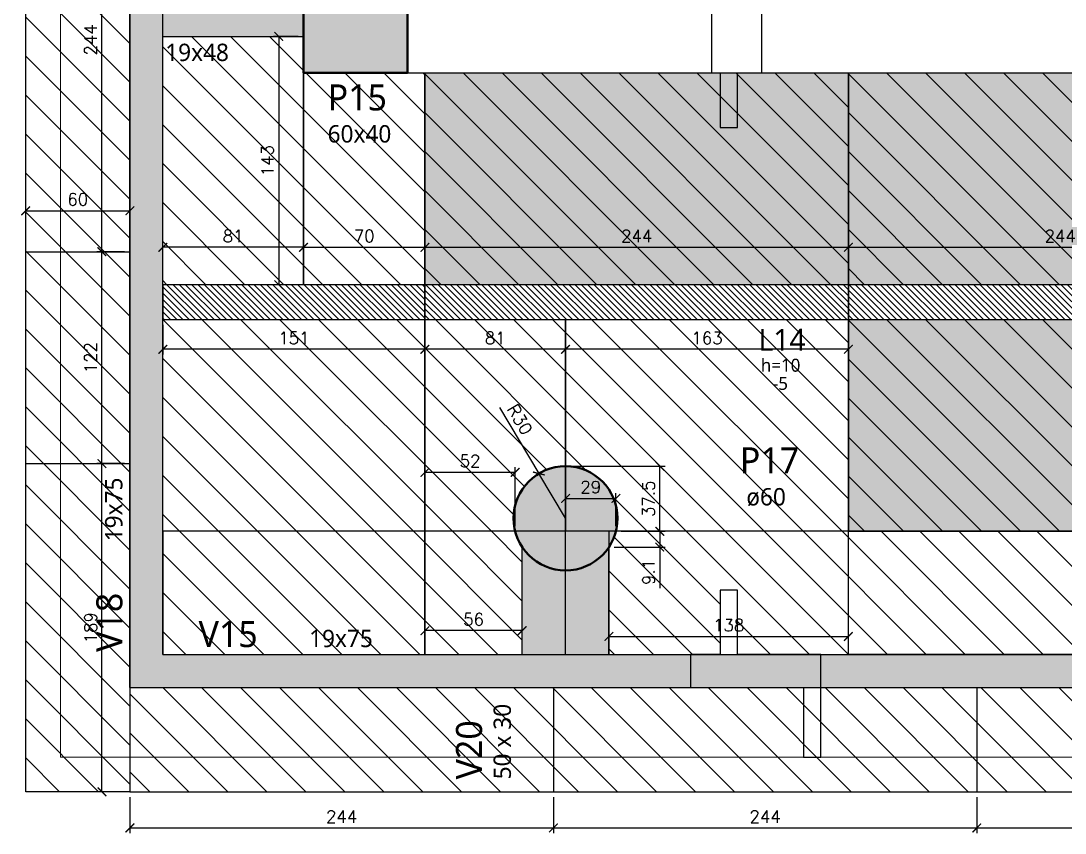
# Model space of a CAD drawing. Extents: x -32107 to -10774, y -8834 to 6017.
# Drawn here: x -30750 to -30148, y -7551 to -7083 of the extents above; entities that cross this region are included whole.
import ezdxf

# ---------------------------------------------------------------- set-up
doc = ezdxf.new("R2010")
doc.units = 0
doc.header["$PDMODE"] = 2
doc.header["$PDSIZE"] = 10
doc.layers.get('0').update_dxf_attribs({"lineweight": 13})
doc.layers.get('Defpoints').update_dxf_attribs({"lineweight": 13})
doc.layers.add('A-DETL', color=7, linetype='Continuous', lineweight=18, true_color=0x00a600)
for name, color, linetype, lineweight in [('A-FLOR', 7, 'Continuous', 18), ('A-FLOR-IDEN', 7, 'Continuous', 9), ('S-BEAM', 7, 'Continuous', 18), ('S-BEAM-IDEN', 7, 'Continuous', 9), ('S-COLS', 7, 'Continuous', 18), ('S-COLS-IDEN', 7, 'Continuous', 9)]:
    doc.layers.add(name, color=color, linetype=linetype, lineweight=lineweight)
for name, color, linetype in [('Cota', 4, 'Continuous'), ('Faixa Reesc', 8, 'Continuous'), ('Hachura 122x244', 253, 'Continuous'), ('Painéis', 200, 'Continuous'), ('Reaproveitamento', 251, 'Continuous')]:
    doc.layers.add(name, color=color, linetype=linetype)
doc.styles.add('Gadugi', font='gadugi.ttf', dxfattribs={"height": 15})
doc.styles.add('Gadugi_1', font='gadugi.ttf', dxfattribs={"height": 10})
doc.styles.add('Gadugi_3', font='gadugi.ttf', dxfattribs={"height": 7.5})
doc.styles.add('Gadugi_4', font='gadugi.ttf', dxfattribs={"height": 7.5})
doc.styles.add('ROMANS', font='romans.shx')
doc.dimstyles.new('Cota Paínel', dxfattribs={"dimtxt": 7, "dimasz": 5, "dimexe": 3, "dimexo": 3, "dimgap": 3, "dimtad": 1, "dimdec": 1, "dimzin": 12, "dimdsep": 46, "dimtxsty": 'ROMANS', "dimblk": 'ARCHTICK', "dimcen": 0, "dimclrd": 4, "dimclre": 4, "dimclrt": 1, "dimadec": 1, "dimazin": 3, "dimtfac": 1, "dimtdec": 1, "dimtmove": 0, "dimatfit": 3, "dimldrblk": 'OBLIQUE', "dimfxl": 0, "dimtolj": 1, "dimtzin": 12, "dimarcsym": 0})
pattern_1 = [(135, (47.011, -948.851), (-11.22532, -11.22532), [])]

# ---------------------------------------------------------------- blocks, each defined once
blk = doc.blocks.new('122x244')
at = {"layer": 'Hachura 122x244'}
h = blk.add_hatch(color=256, dxfattribs=at)
h.dxf.hatch_style = 2
h.paths.add_polyline_path([(-30259.5, 9300.7), (-30015.5, 9300.7), (-30015.5, 9422.7), (-30259.5, 9422.7)])
at = {"layer": 'Painéis'}
blk.add_lwpolyline([(-30259.5, 9300.7), (-30015.5, 9300.7), (-30015.5, 9422.7), (-30259.5, 9422.7)], close=True, dxfattribs=at)
blk = doc.blocks.new('_ArchTick')
at = {"color": 0, "linetype": 'ByBlock', "const_width": 0.15}
blk.add_lwpolyline([(-0.5, -0.5), (0.5, 0.5)], dxfattribs=at)
blk = doc.blocks.new('*D91')
at = {"layer": 'Cota', "color": 4, "lineweight": -2, "transparency": 16777216}
for p, q in [((-30435.71, -7258.14), (-30435.71, -7275.32)), ((-30272.71, -7258.14), (-30272.71, -7275.32)), ((-30272.71, -7272.32), (-30435.71, -7272.32))]:
    blk.add_line(p, q, dxfattribs=at)
at = {"layer": 'Defpoints', "color": 0, "transparency": 16777216}
for p in [(-30435.71, -7255.14), (-30272.71, -7255.14), (-30435.71, -7272.32)]:
    blk.add_point(p, dxfattribs=at)
at = {"layer": 'Cota', "color": 4, "lineweight": -2, "transparency": 16777216, "xscale": 5, "yscale": 5, "zscale": 5, "rotation": 180}
blk.add_blockref('_ArchTick', (-30435.71, -7272.32), dxfattribs=at)
at = {"layer": 'Cota', "color": 4, "lineweight": -2, "transparency": 16777216, "xscale": 5, "yscale": 5, "zscale": 5}
blk.add_blockref('_ArchTick', (-30272.71, -7272.32), dxfattribs=at)
at = {"layer": 'Cota', "color": 1, "transparency": 16777216, "insert": (-30354.21, -7265.82), "char_height": 7, "attachment_point": 5, "style": 'ROMANS'}
blk.add_mtext('\\A1;163', dxfattribs=at)
blk = doc.blocks.new('_OBLIQUE')
at = {"color": 0, "linetype": 'ByBlock', "lineweight": -2}
for p, q in [((0, 0), (-1, 0)), ((-0.5, -0.5), (0.5, 0.5))]:
    blk.add_line(p, q, dxfattribs=at)
blk = doc.blocks.new('*D92')
at = {"layer": 'Cota', "color": 4, "lineweight": -2, "transparency": 16777216}
for p, q in [((-30516.71, -7258.14), (-30516.71, -7275.32)), ((-30435.71, -7258.14), (-30435.71, -7275.32)), ((-30435.71, -7272.32), (-30516.71, -7272.32))]:
    blk.add_line(p, q, dxfattribs=at)
at = {"layer": 'Defpoints', "color": 0, "transparency": 16777216}
for p in [(-30516.71, -7255.14), (-30435.71, -7255.14), (-30516.71, -7272.32)]:
    blk.add_point(p, dxfattribs=at)
at = {"layer": 'Cota', "color": 4, "lineweight": -2, "transparency": 16777216, "xscale": 5, "yscale": 5, "zscale": 5, "rotation": 180}
blk.add_blockref('_ArchTick', (-30516.71, -7272.32), dxfattribs=at)
at = {"layer": 'Cota', "color": 4, "lineweight": -2, "transparency": 16777216, "xscale": 5, "yscale": 5, "zscale": 5}
blk.add_blockref('_ArchTick', (-30435.71, -7272.32), dxfattribs=at)
at = {"layer": 'Cota', "color": 1, "transparency": 16777216, "insert": (-30476.21, -7265.82), "char_height": 7, "attachment_point": 5, "style": 'ROMANS'}
blk.add_mtext('\\A1;81', dxfattribs=at)
blk = doc.blocks.new('*D93')
at = {"layer": 'Cota', "color": 4, "lineweight": -2, "transparency": 16777216}
for p, q in [((-30667.71, -7258.14), (-30667.71, -7275.32)), ((-30516.71, -7258.14), (-30516.71, -7275.32)), ((-30516.71, -7272.32), (-30667.71, -7272.32))]:
    blk.add_line(p, q, dxfattribs=at)
at = {"layer": 'Defpoints', "color": 0, "transparency": 16777216}
for p in [(-30667.71, -7255.14), (-30516.71, -7255.14), (-30667.71, -7272.32)]:
    blk.add_point(p, dxfattribs=at)
at = {"layer": 'Cota', "color": 4, "lineweight": -2, "transparency": 16777216, "xscale": 5, "yscale": 5, "zscale": 5, "rotation": 180}
blk.add_blockref('_ArchTick', (-30667.71, -7272.32), dxfattribs=at)
at = {"layer": 'Cota', "color": 4, "lineweight": -2, "transparency": 16777216, "xscale": 5, "yscale": 5, "zscale": 5}
blk.add_blockref('_ArchTick', (-30516.71, -7272.32), dxfattribs=at)
at = {"layer": 'Cota', "color": 1, "transparency": 16777216, "insert": (-30592.21, -7265.82), "char_height": 7, "attachment_point": 5, "style": 'ROMANS'}
blk.add_mtext('\\A1;151', dxfattribs=at)
blk = doc.blocks.new('*D94')
at = {"layer": 'Cota', "color": 4, "lineweight": -2, "transparency": 16777216}
for p, q in [((-30435.71, -7374.14), (-30435.71, -7355.2)), ((-30435.71, -7358.2), (-30406.66, -7358.2)), ((-30406.66, -7374.14), (-30406.66, -7355.2))]:
    blk.add_line(p, q, dxfattribs=at)
at = {"layer": 'Defpoints', "color": 0, "transparency": 16777216}
for p in [(-30406.66, -7358.2), (-30435.71, -7377.14), (-30406.66, -7377.14)]:
    blk.add_point(p, dxfattribs=at)
at = {"layer": 'Cota', "color": 4, "lineweight": -2, "transparency": 16777216, "xscale": 5, "yscale": 5, "zscale": 5, "rotation": 180}
blk.add_blockref('_ArchTick', (-30435.71, -7358.2), dxfattribs=at)
at = {"layer": 'Cota', "color": 4, "lineweight": -2, "transparency": 16777216, "xscale": 5, "yscale": 5, "zscale": 5}
blk.add_blockref('_ArchTick', (-30406.66, -7358.2), dxfattribs=at)
at = {"layer": 'Cota', "color": 1, "transparency": 16777216, "insert": (-30421.18, -7351.7), "char_height": 7, "attachment_point": 5, "style": 'ROMANS'}
blk.add_mtext('\\A1;29', dxfattribs=at)
blk = doc.blocks.new('*D95')
at = {"layer": 'Cota', "color": 4, "lineweight": -2, "transparency": 16777216}
for p, q in [((-30432.71, -7339.64), (-30378.37, -7339.64)), ((-30381.37, -7377.14), (-30381.37, -7339.64)), ((-30403.66, -7377.14), (-30378.37, -7377.14))]:
    blk.add_line(p, q, dxfattribs=at)
at = {"layer": 'Defpoints', "color": 0, "transparency": 16777216}
for p in [(-30435.71, -7339.64), (-30381.37, -7339.64), (-30406.66, -7377.14)]:
    blk.add_point(p, dxfattribs=at)
at = {"layer": 'Cota', "color": 4, "lineweight": -2, "transparency": 16777216, "xscale": 5, "yscale": 5, "zscale": 5}
for p, rotation in [((-30381.37, -7339.64), 90), ((-30381.37, -7377.14), 270)]:
    blk.add_blockref('_ArchTick', p, dxfattribs=dict(at, rotation=rotation))
at = {"layer": 'Cota', "color": 1, "transparency": 16777216, "insert": (-30387.87, -7358.39), "char_height": 7, "attachment_point": 5, "rotation": 90, "style": 'ROMANS'}
blk.add_mtext('\\A1;37.5', dxfattribs=at)
blk = doc.blocks.new('*D96')
at = {"layer": 'Cota', "color": 4, "lineweight": -2, "transparency": 16777216}
for p, q in [((-30516.71, -7374.14), (-30516.71, -7340.17)), ((-30464.76, -7374.14), (-30464.76, -7340.17)), ((-30464.76, -7343.17), (-30516.71, -7343.17))]:
    blk.add_line(p, q, dxfattribs=at)
at = {"layer": 'Defpoints', "color": 0, "transparency": 16777216}
for p in [(-30516.71, -7343.17), (-30516.71, -7377.14), (-30464.76, -7377.14)]:
    blk.add_point(p, dxfattribs=at)
at = {"layer": 'Cota', "color": 4, "lineweight": -2, "transparency": 16777216, "xscale": 5, "yscale": 5, "zscale": 5, "rotation": 180}
blk.add_blockref('_ArchTick', (-30516.71, -7343.17), dxfattribs=at)
at = {"layer": 'Cota', "color": 4, "lineweight": -2, "transparency": 16777216, "xscale": 5, "yscale": 5, "zscale": 5}
blk.add_blockref('_ArchTick', (-30464.76, -7343.17), dxfattribs=at)
at = {"layer": 'Cota', "color": 1, "transparency": 16777216, "insert": (-30490.73, -7336.67), "char_height": 7, "attachment_point": 5, "style": 'ROMANS'}
blk.add_mtext('\\A1;52', dxfattribs=at)
blk = doc.blocks.new('*D97')
at = {"layer": 'Cota', "color": 4, "lineweight": -2, "transparency": 16777216}
for p in [(-30473.72, -7305.78), (-30435.71, -7369.64)]:
    blk.add_line(p, (-30451.05, -7343.86), dxfattribs=at)
at = {"layer": 'Defpoints', "color": 0, "transparency": 16777216}
for p in [(-30451.05, -7343.86), (-30435.71, -7369.64)]:
    blk.add_point(p, dxfattribs=at)
at = {"layer": 'Cota', "color": 4, "lineweight": -2, "transparency": 16777216, "xscale": 5, "yscale": 5, "zscale": 5, "rotation": 300.7622981416248}
blk.add_blockref('_ArchTick', (-30451.05, -7343.86), dxfattribs=at)
at = {"layer": 'Cota', "color": 1, "transparency": 16777216, "insert": (-30462, -7312.77), "char_height": 7, "attachment_point": 5, "rotation": 300.7623, "style": 'ROMANS'}
blk.add_mtext('\\A1;R30', dxfattribs=at)
blk = doc.blocks.new('*D98')
at = {"layer": 'Cota', "color": 4, "lineweight": -2, "transparency": 16777216}
for p, q in [((-30400.66, -7377.14), (-30378.37, -7377.14)), ((-30381.37, -7377.14), (-30381.37, -7386.22)), ((-30407.71, -7386.22), (-30378.37, -7386.22)), ((-30381.37, -7386.22), (-30381.37, -7409.89))]:
    blk.add_line(p, q, dxfattribs=at)
at = {"layer": 'Defpoints', "color": 0, "transparency": 16777216}
for p in [(-30403.66, -7377.14), (-30381.37, -7377.14), (-30410.71, -7386.22)]:
    blk.add_point(p, dxfattribs=at)
at = {"layer": 'Cota', "color": 4, "lineweight": -2, "transparency": 16777216, "xscale": 5, "yscale": 5, "zscale": 5}
for p, rotation in [((-30381.37, -7377.14), 90), ((-30381.37, -7386.22), 270)]:
    blk.add_blockref('_ArchTick', p, dxfattribs=dict(at, rotation=rotation))
at = {"layer": 'Cota', "color": 1, "transparency": 16777216, "insert": (-30387.87, -7400.56), "char_height": 7, "attachment_point": 5, "rotation": 90, "style": 'ROMANS'}
blk.add_mtext('\\A1;9.1', dxfattribs=at)
blk = doc.blocks.new('*D99')
at = {"layer": 'Cota', "color": 4, "lineweight": -2, "transparency": 16777216}
for p, q in [((-30589.71, -7092.14), (-30603.95, -7092.14)), ((-30600.95, -7092.14), (-30600.95, -7235.14)), ((-30589.71, -7235.14), (-30603.95, -7235.14))]:
    blk.add_line(p, q, dxfattribs=at)
at = {"layer": 'Defpoints', "color": 0, "transparency": 16777216}
for p in [(-30586.71, -7092.14), (-30600.95, -7235.14), (-30586.71, -7235.14)]:
    blk.add_point(p, dxfattribs=at)
at = {"layer": 'Cota', "color": 4, "lineweight": -2, "transparency": 16777216, "xscale": 5, "yscale": 5, "zscale": 5}
for p, rotation in [((-30600.95, -7092.14), 90), ((-30600.95, -7235.14), 270)]:
    blk.add_blockref('_ArchTick', p, dxfattribs=dict(at, rotation=rotation))
at = {"layer": 'Cota', "color": 1, "transparency": 16777216, "insert": (-30607.45, -7163.64), "char_height": 7, "attachment_point": 5, "rotation": 90, "style": 'ROMANS'}
blk.add_mtext('\\A1;143', dxfattribs=at)
blk = doc.blocks.new('*D100')
at = {"layer": 'Cota', "color": 4, "lineweight": -2, "transparency": 16777216}
for p, q in [((-30667.71, -7232.14), (-30667.71, -7210.59)), ((-30586.71, -7213.59), (-30667.71, -7213.59)), ((-30586.71, -7232.14), (-30586.71, -7210.59))]:
    blk.add_line(p, q, dxfattribs=at)
at = {"layer": 'Defpoints', "color": 0, "transparency": 16777216}
for p in [(-30667.71, -7213.59), (-30667.71, -7235.14), (-30586.71, -7235.14)]:
    blk.add_point(p, dxfattribs=at)
at = {"layer": 'Cota', "color": 4, "lineweight": -2, "transparency": 16777216, "xscale": 5, "yscale": 5, "zscale": 5, "rotation": 180}
blk.add_blockref('_ArchTick', (-30667.71, -7213.59), dxfattribs=at)
at = {"layer": 'Cota', "color": 4, "lineweight": -2, "transparency": 16777216, "xscale": 5, "yscale": 5, "zscale": 5}
blk.add_blockref('_ArchTick', (-30586.71, -7213.59), dxfattribs=at)
at = {"layer": 'Cota', "color": 1, "transparency": 16777216, "insert": (-30627.21, -7207.09), "char_height": 7, "attachment_point": 5, "style": 'ROMANS'}
blk.add_mtext('\\A1;81', dxfattribs=at)
blk = doc.blocks.new('*D101')
at = {"layer": 'Cota', "color": 4, "lineweight": -2, "transparency": 16777216}
for p, q in [((-30586.71, -7232.14), (-30586.71, -7210.59)), ((-30586.71, -7213.59), (-30516.71, -7213.59)), ((-30516.71, -7232.14), (-30516.71, -7210.59))]:
    blk.add_line(p, q, dxfattribs=at)
at = {"layer": 'Defpoints', "color": 0, "transparency": 16777216}
for p in [(-30516.71, -7213.59), (-30586.71, -7235.14), (-30516.71, -7235.14)]:
    blk.add_point(p, dxfattribs=at)
at = {"layer": 'Cota', "color": 4, "lineweight": -2, "transparency": 16777216, "xscale": 5, "yscale": 5, "zscale": 5, "rotation": 180}
blk.add_blockref('_ArchTick', (-30586.71, -7213.59), dxfattribs=at)
at = {"layer": 'Cota', "color": 4, "lineweight": -2, "transparency": 16777216, "xscale": 5, "yscale": 5, "zscale": 5}
blk.add_blockref('_ArchTick', (-30516.71, -7213.59), dxfattribs=at)
at = {"layer": 'Cota', "color": 1, "transparency": 16777216, "insert": (-30551.71, -7207.09), "char_height": 7, "attachment_point": 5, "style": 'ROMANS'}
blk.add_mtext('\\A1;70', dxfattribs=at)
blk = doc.blocks.new('*D106')
at = {"layer": 'Cota', "color": 4, "lineweight": -2, "transparency": 16777216}
for p, q in [((-30516.71, -7232.14), (-30516.71, -7210.59)), ((-30516.71, -7213.59), (-30272.71, -7213.59)), ((-30272.71, -7232.14), (-30272.71, -7210.59))]:
    blk.add_line(p, q, dxfattribs=at)
at = {"layer": 'Defpoints', "color": 0, "transparency": 16777216}
for p in [(-30272.71, -7213.59), (-30516.71, -7235.14), (-30272.71, -7235.14)]:
    blk.add_point(p, dxfattribs=at)
at = {"layer": 'Cota', "color": 4, "lineweight": -2, "transparency": 16777216, "xscale": 5, "yscale": 5, "zscale": 5, "rotation": 180}
blk.add_blockref('_ArchTick', (-30516.71, -7213.59), dxfattribs=at)
at = {"layer": 'Cota', "color": 4, "lineweight": -2, "transparency": 16777216, "xscale": 5, "yscale": 5, "zscale": 5}
blk.add_blockref('_ArchTick', (-30272.71, -7213.59), dxfattribs=at)
at = {"layer": 'Cota', "color": 1, "transparency": 16777216, "insert": (-30394.71, -7207.09), "char_height": 7, "attachment_point": 5, "style": 'ROMANS'}
blk.add_mtext('\\A1;244', dxfattribs=at)
blk = doc.blocks.new('*D107')
at = {"layer": 'Cota', "color": 4, "lineweight": -2, "transparency": 16777216}
for p, q in [((-30272.71, -7232.14), (-30272.71, -7210.59)), ((-30272.71, -7213.59), (-30028.71, -7213.59)), ((-30028.71, -7232.14), (-30028.71, -7210.59))]:
    blk.add_line(p, q, dxfattribs=at)
at = {"layer": 'Defpoints', "color": 0, "transparency": 16777216}
for p in [(-30028.71, -7213.59), (-30272.71, -7235.14), (-30028.71, -7235.14)]:
    blk.add_point(p, dxfattribs=at)
at = {"layer": 'Cota', "color": 4, "lineweight": -2, "transparency": 16777216, "xscale": 5, "yscale": 5, "zscale": 5, "rotation": 180}
blk.add_blockref('_ArchTick', (-30272.71, -7213.59), dxfattribs=at)
at = {"layer": 'Cota', "color": 4, "lineweight": -2, "transparency": 16777216, "xscale": 5, "yscale": 5, "zscale": 5}
blk.add_blockref('_ArchTick', (-30028.71, -7213.59), dxfattribs=at)
at = {"layer": 'Cota', "color": 1, "transparency": 16777216, "insert": (-30150.71, -7207.09), "char_height": 7, "attachment_point": 5, "style": 'ROMANS'}
blk.add_mtext('\\A1;244', dxfattribs=at)
blk = doc.blocks.new('*D109')
at = {"layer": 'Cota', "color": 4, "lineweight": -2, "transparency": 16777216}
for p, q in [((-30410.71, -7445.14), (-30410.71, -7434.7)), ((-30272.71, -7445.14), (-30272.71, -7434.7)), ((-30410.71, -7437.7), (-30272.71, -7437.7))]:
    blk.add_line(p, q, dxfattribs=at)
at = {"layer": 'Defpoints', "color": 0, "transparency": 16777216}
for p in [(-30272.71, -7437.7), (-30410.71, -7448.14), (-30272.71, -7448.14)]:
    blk.add_point(p, dxfattribs=at)
at = {"layer": 'Cota', "color": 4, "lineweight": -2, "transparency": 16777216, "xscale": 5, "yscale": 5, "zscale": 5, "rotation": 180}
blk.add_blockref('_ArchTick', (-30410.71, -7437.7), dxfattribs=at)
at = {"layer": 'Cota', "color": 4, "lineweight": -2, "transparency": 16777216, "xscale": 5, "yscale": 5, "zscale": 5}
blk.add_blockref('_ArchTick', (-30272.71, -7437.7), dxfattribs=at)
at = {"layer": 'Cota', "color": 1, "transparency": 16777216, "insert": (-30341.71, -7431.2), "char_height": 7, "attachment_point": 5, "style": 'ROMANS'}
blk.add_mtext('\\A1;138', dxfattribs=at)
blk = doc.blocks.new('*D110')
at = {"layer": 'Cota', "color": 4, "lineweight": -2, "transparency": 16777216}
for p, q in [((-30516.71, -7445.14), (-30516.71, -7431.34)), ((-30460.71, -7434.34), (-30516.71, -7434.34)), ((-30460.71, -7445.14), (-30460.71, -7431.34))]:
    blk.add_line(p, q, dxfattribs=at)
at = {"layer": 'Defpoints', "color": 0, "transparency": 16777216}
for p in [(-30516.71, -7434.34), (-30516.71, -7448.14), (-30460.71, -7448.14)]:
    blk.add_point(p, dxfattribs=at)
at = {"layer": 'Cota', "color": 4, "lineweight": -2, "transparency": 16777216, "xscale": 5, "yscale": 5, "zscale": 5, "rotation": 180}
blk.add_blockref('_ArchTick', (-30516.71, -7434.34), dxfattribs=at)
at = {"layer": 'Cota', "color": 4, "lineweight": -2, "transparency": 16777216, "xscale": 5, "yscale": 5, "zscale": 5}
blk.add_blockref('_ArchTick', (-30460.71, -7434.34), dxfattribs=at)
at = {"layer": 'Cota', "color": 1, "transparency": 16777216, "insert": (-30488.71, -7427.84), "char_height": 7, "attachment_point": 5, "style": 'ROMANS'}
blk.add_mtext('\\A1;56', dxfattribs=at)
blk = doc.blocks.new('*D143')
at = {"layer": 'Cota', "color": 4, "lineweight": -2, "transparency": 16777216}
for p, q in [((-30686.71, -7530.14), (-30686.71, -7550.92)), ((-30442.71, -7530.14), (-30442.71, -7550.92)), ((-30686.71, -7547.92), (-30442.71, -7547.92))]:
    blk.add_line(p, q, dxfattribs=at)
at = {"layer": 'Defpoints', "color": 0, "transparency": 16777216}
for p in [(-30686.71, -7527.14), (-30442.71, -7527.14), (-30442.71, -7547.92)]:
    blk.add_point(p, dxfattribs=at)
at = {"layer": 'Cota', "color": 4, "lineweight": -2, "transparency": 16777216, "xscale": 5, "yscale": 5, "zscale": 5, "rotation": 180}
blk.add_blockref('_ArchTick', (-30686.71, -7547.92), dxfattribs=at)
at = {"layer": 'Cota', "color": 4, "lineweight": -2, "transparency": 16777216, "xscale": 5, "yscale": 5, "zscale": 5}
blk.add_blockref('_ArchTick', (-30442.71, -7547.92), dxfattribs=at)
at = {"layer": 'Cota', "color": 1, "transparency": 16777216, "insert": (-30564.71, -7541.42), "char_height": 7, "attachment_point": 5, "style": 'ROMANS'}
blk.add_mtext('\\A1;244', dxfattribs=at)
blk = doc.blocks.new('*D144')
at = {"layer": 'Cota', "color": 4, "lineweight": -2, "transparency": 16777216}
for p, q in [((-30442.71, -7530.14), (-30442.71, -7550.92)), ((-30198.71, -7530.14), (-30198.71, -7550.92)), ((-30442.71, -7547.92), (-30198.71, -7547.92))]:
    blk.add_line(p, q, dxfattribs=at)
at = {"layer": 'Defpoints', "color": 0, "transparency": 16777216}
for p in [(-30442.71, -7527.14), (-30198.71, -7527.14), (-30198.71, -7547.92)]:
    blk.add_point(p, dxfattribs=at)
at = {"layer": 'Cota', "color": 4, "lineweight": -2, "transparency": 16777216, "xscale": 5, "yscale": 5, "zscale": 5, "rotation": 180}
blk.add_blockref('_ArchTick', (-30442.71, -7547.92), dxfattribs=at)
at = {"layer": 'Cota', "color": 4, "lineweight": -2, "transparency": 16777216, "xscale": 5, "yscale": 5, "zscale": 5}
blk.add_blockref('_ArchTick', (-30198.71, -7547.92), dxfattribs=at)
at = {"layer": 'Cota', "color": 1, "transparency": 16777216, "insert": (-30320.71, -7541.42), "char_height": 7, "attachment_point": 5, "style": 'ROMANS'}
blk.add_mtext('\\A1;244', dxfattribs=at)
blk = doc.blocks.new('*D145')
at = {"layer": 'Cota', "color": 4, "lineweight": -2, "transparency": 16777216}
for p, q in [((-30198.71, -7530.14), (-30198.71, -7550.92)), ((-29954.71, -7530.14), (-29954.71, -7550.92)), ((-30198.71, -7547.92), (-29954.71, -7547.92))]:
    blk.add_line(p, q, dxfattribs=at)
at = {"layer": 'Defpoints', "color": 0, "transparency": 16777216}
for p in [(-30198.71, -7527.14), (-29954.71, -7527.14), (-29954.71, -7547.92)]:
    blk.add_point(p, dxfattribs=at)
at = {"layer": 'Cota', "color": 4, "lineweight": -2, "transparency": 16777216, "xscale": 5, "yscale": 5, "zscale": 5, "rotation": 180}
blk.add_blockref('_ArchTick', (-30198.71, -7547.92), dxfattribs=at)
at = {"layer": 'Cota', "color": 4, "lineweight": -2, "transparency": 16777216, "xscale": 5, "yscale": 5, "zscale": 5}
blk.add_blockref('_ArchTick', (-29954.71, -7547.92), dxfattribs=at)
at = {"layer": 'Cota', "color": 1, "transparency": 16777216, "insert": (-30076.71, -7541.42), "char_height": 7, "attachment_point": 5, "style": 'ROMANS'}
blk.add_mtext('\\A1;244', dxfattribs=at)
blk = doc.blocks.new('*D163')
at = {"layer": 'Cota', "color": 4, "lineweight": -2, "transparency": 16777216}
for p, q in [((-30689.75, -7338.14), (-30705.84, -7338.14)), ((-30702.84, -7527.14), (-30702.84, -7338.14)), ((-30689.75, -7527.14), (-30705.84, -7527.14))]:
    blk.add_line(p, q, dxfattribs=at)
at = {"layer": 'Defpoints', "color": 0, "transparency": 16777216}
for p in [(-30702.84, -7338.14), (-30686.75, -7338.14), (-30686.75, -7527.14)]:
    blk.add_point(p, dxfattribs=at)
at = {"layer": 'Cota', "color": 4, "lineweight": -2, "transparency": 16777216, "xscale": 5, "yscale": 5, "zscale": 5}
for p, rotation in [((-30702.84, -7338.14), 90), ((-30702.84, -7527.14), 270)]:
    blk.add_blockref('_ArchTick', p, dxfattribs=dict(at, rotation=rotation))
at = {"layer": 'Cota', "color": 1, "transparency": 16777216, "insert": (-30709.34, -7432.64), "char_height": 7, "attachment_point": 5, "rotation": 90, "style": 'ROMANS'}
blk.add_mtext('\\A1;189', dxfattribs=at)
blk = doc.blocks.new('*D164')
at = {"layer": 'Cota', "color": 4, "lineweight": -2, "transparency": 16777216}
for p, q in [((-30689.75, -7216.14), (-30705.84, -7216.14)), ((-30702.84, -7338.14), (-30702.84, -7216.14)), ((-30689.75, -7338.14), (-30705.84, -7338.14))]:
    blk.add_line(p, q, dxfattribs=at)
at = {"layer": 'Defpoints', "color": 0, "transparency": 16777216}
for p in [(-30702.84, -7216.14), (-30686.75, -7216.14), (-30686.75, -7338.14)]:
    blk.add_point(p, dxfattribs=at)
at = {"layer": 'Cota', "color": 4, "lineweight": -2, "transparency": 16777216, "xscale": 5, "yscale": 5, "zscale": 5}
for p, rotation in [((-30702.84, -7216.14), 90), ((-30702.84, -7338.14), 270)]:
    blk.add_blockref('_ArchTick', p, dxfattribs=dict(at, rotation=rotation))
at = {"layer": 'Cota', "color": 1, "transparency": 16777216, "insert": (-30709.34, -7277.14), "char_height": 7, "attachment_point": 5, "rotation": 90, "style": 'ROMANS'}
blk.add_mtext('\\A1;122', dxfattribs=at)
blk = doc.blocks.new('*D165')
at = {"layer": 'Cota', "color": 4, "lineweight": -2, "transparency": 16777216}
for p, q in [((-30689.75, -6972.14), (-30705.84, -6972.14)), ((-30702.84, -7216.14), (-30702.84, -6972.14)), ((-30689.75, -7216.14), (-30705.84, -7216.14))]:
    blk.add_line(p, q, dxfattribs=at)
at = {"layer": 'Defpoints', "color": 0, "transparency": 16777216}
for p in [(-30702.84, -6972.14), (-30686.75, -6972.14), (-30686.75, -7216.14)]:
    blk.add_point(p, dxfattribs=at)
at = {"layer": 'Cota', "color": 4, "lineweight": -2, "transparency": 16777216, "xscale": 5, "yscale": 5, "zscale": 5}
for p, rotation in [((-30702.84, -6972.14), 90), ((-30702.84, -7216.14), 270)]:
    blk.add_blockref('_ArchTick', p, dxfattribs=dict(at, rotation=rotation))
at = {"layer": 'Cota', "color": 1, "transparency": 16777216, "insert": (-30709.34, -7094.14), "char_height": 7, "attachment_point": 5, "rotation": 90, "style": 'ROMANS'}
blk.add_mtext('\\A1;244', dxfattribs=at)
blk = doc.blocks.new('*D168')
at = {"layer": 'Cota', "color": 4, "lineweight": -2, "transparency": 16777216}
for p, q in [((-30746.75, -7213.14), (-30746.75, -7189.55)), ((-30686.75, -7213.14), (-30686.75, -7189.55)), ((-30746.75, -7192.55), (-30686.75, -7192.55))]:
    blk.add_line(p, q, dxfattribs=at)
at = {"layer": 'Defpoints', "color": 0, "transparency": 16777216}
for p in [(-30686.75, -7192.55), (-30746.75, -7216.14), (-30686.75, -7216.14)]:
    blk.add_point(p, dxfattribs=at)
at = {"layer": 'Cota', "color": 4, "lineweight": -2, "transparency": 16777216, "xscale": 5, "yscale": 5, "zscale": 5, "rotation": 180}
blk.add_blockref('_ArchTick', (-30746.75, -7192.55), dxfattribs=at)
at = {"layer": 'Cota', "color": 4, "lineweight": -2, "transparency": 16777216, "xscale": 5, "yscale": 5, "zscale": 5}
blk.add_blockref('_ArchTick', (-30686.75, -7192.55), dxfattribs=at)
at = {"layer": 'Cota', "color": 1, "transparency": 16777216, "insert": (-30716.75, -7186.05), "char_height": 7, "attachment_point": 5, "style": 'ROMANS'}
blk.add_mtext('\\A1;60', dxfattribs=at)

msp = doc.modelspace()

# ---------------------------------------------------------------- hatches: boundary and pattern name
at = {"layer": 'Faixa Reesc'}
h = msp.add_hatch(dxfattribs=at)
h.set_pattern_fill('ANSI31', color=256, scale=0.8, angle=90)
h.set_pattern_definition([(135, (47.0113, -948.8514), (-1.79605122, -1.79605122), [])])
h.paths.add_polyline_path([(-30586.71, -7235.14), (-30667.71, -7235.14), (-30667.71, -7255.14), (-30516.71, -7255.14), (-30516.71, -7235.14)])
h = msp.add_hatch(dxfattribs=at)
h.set_pattern_fill('ANSI31', color=256, scale=0.8, angle=90)
h.set_pattern_definition([(135, (232.8505, -10928.5464), (-1.79605122, -1.79605122), [])])
h.paths.add_polyline_path([(-30272.71, -7235.14), (-30516.71, -7235.14), (-30516.71, -7255.14), (-30272.71, -7255.14)])
h = msp.add_hatch(dxfattribs=at)
h.set_pattern_fill('ANSI31', color=256, scale=0.8, angle=90)
h.set_pattern_definition([(135, (476.8505, -10928.5464), (-1.79605122, -1.79605122), [])])
h.paths.add_polyline_path([(-30028.71, -7235.14), (-30272.71, -7235.14), (-30272.71, -7255.14), (-30028.71, -7255.14)])
at = {"layer": 'Reaproveitamento'}
h = msp.add_hatch(dxfattribs=at)
h.set_pattern_fill('ANSI31', color=256, scale=5, angle=90)
h.set_pattern_definition([(135, (-1157.109, -10583.046), (-11.22532, -11.22532), [])])
h.paths.add_polyline_path([(-30746.75, -6617.14), (-30730.71, -6617.14), (-30730.71, -6602.14), (-30686.75, -6602.14), (-30686.75, -7527.14), (-30746.75, -7527.14)])
h = msp.add_hatch(dxfattribs=at)
h.set_pattern_fill('ANSI31', color=256, scale=5, angle=90)
h.set_pattern_definition(pattern_1)
h.paths.add_polyline_path([(-30516.71, -7113.14), (-30586.71, -7113.14), (-30586.71, -7235.14), (-30516.71, -7235.14)])
h.paths.add_polyline_path([(-30586.71, -7092.14), (-30667.71, -7092.14), (-30667.71, -7235.14), (-30586.71, -7235.14)])
h.paths.add_polyline_path([(-30516.71, -7255.14), (-30667.71, -7255.14), (-30667.71, -7377.14), (-30516.71, -7377.14)])
h.paths.add_polyline_path([(-30435.71, -7255.14), (-30516.71, -7255.14), (-30516.71, -7377.14), (-30464.76, -7377.14, -0.063254), (-30465.71, -7369.64, -0.414214), (-30435.71, -7339.64)])
h.paths.add_polyline_path([(-30272.71, -7255.14), (-30435.71, -7255.14), (-30435.71, -7339.64, -0.414214), (-30405.71, -7369.64, -0.063254), (-30406.66, -7377.14), (-30272.71, -7377.14)])
h.paths.add_polyline_path([(-30559.12, -7212.34), (-30544.29, -7212.34), (-30544.29, -7201.84), (-30559.12, -7201.84)], flags=24)
h.paths.add_polyline_path([(-30576.05, -7159.33), (-30533.7, -7159.33), (-30533.7, -7135.34), (-30576.05, -7135.34)], flags=24)
h.paths.add_polyline_path([(-30578.49, -7143.88), (-30535.9, -7143.88), (-30535.9, -7107.89), (-30578.49, -7107.89)], flags=9)
h.paths.add_polyline_path([(-30602.2, -7173.89), (-30602.2, -7153.39), (-30612.7, -7153.39), (-30612.7, -7173.89)], flags=24)
h.paths.add_polyline_path([(-30633.62, -7212.34), (-30620.79, -7212.34), (-30620.79, -7201.84), (-30633.62, -7201.84)], flags=24)
h.paths.add_polyline_path([(-30670.44, -7112.4), (-30628.09, -7112.4), (-30628.09, -7088.41), (-30670.44, -7088.41)], flags=9)
h.paths.add_polyline_path([(-30601.46, -7271.07), (-30582.96, -7271.07), (-30582.96, -7260.57), (-30601.46, -7260.57)], flags=24)
h.paths.add_polyline_path([(-30482.62, -7271.07), (-30469.79, -7271.07), (-30469.79, -7260.57), (-30482.62, -7260.57)], flags=24)
h.paths.add_polyline_path([(-30498.15, -7341.92), (-30483.32, -7341.92), (-30483.32, -7331.42), (-30498.15, -7331.42)], flags=24)
h.paths.add_polyline_path([(-30472.01, -7306.22), (-30461.01, -7324.69), (-30451.99, -7319.32), (-30462.98, -7300.84)], flags=24)
h.paths.add_polyline_path([(-30364.46, -7271.07), (-30343.96, -7271.07), (-30343.96, -7260.57), (-30364.46, -7260.57)], flags=24)
h.paths.add_polyline_path([(-30382.62, -7370.81), (-30382.62, -7345.97), (-30393.12, -7345.97), (-30393.12, -7370.81)], flags=24)
h.paths.add_polyline_path([(-30318.89, -7300.24), (-30305.08, -7300.24), (-30305.08, -7282.24), (-30318.89, -7282.24)], flags=24)
h.paths.add_polyline_path([(-30329.31, -7280.7), (-30295.41, -7280.7), (-30295.41, -7250.7), (-30329.31, -7250.7)], flags=9)
h.paths.add_polyline_path([(-30325.93, -7289.81), (-30297.25, -7289.81), (-30297.25, -7271.81), (-30325.93, -7271.81)], flags=24)
h.paths.add_polyline_path([(-30334.37, -7368.32), (-30305.6, -7368.32), (-30305.6, -7344.32), (-30334.37, -7344.32)], flags=24)
h.paths.add_polyline_path([(-30341, -7352.87), (-30298.4, -7352.87), (-30298.4, -7316.88), (-30341, -7316.88)], flags=24)
h = msp.add_hatch(dxfattribs=at)
h.set_pattern_fill('ANSI31', color=256, scale=5, angle=90)
h.set_pattern_definition([(135, (-467.991, -10827.737), (-11.22532, -11.22532), [])])
h.paths.add_polyline_path([(-30272.71, -7235.14), (-30516.71, -7235.14), (-30516.71, -7113.14), (-30272.71, -7113.14)])
h = msp.add_hatch(dxfattribs=at)
h.set_pattern_fill('ANSI31', color=256, scale=5, angle=90)
h.set_pattern_definition([(135, (-223.991, -10827.737), (-11.22532, -11.22532), [])])
h.paths.add_polyline_path([(-30028.71, -7235.14), (-30272.71, -7235.14), (-30272.71, -7113.14), (-30028.71, -7113.14)])
h = msp.add_hatch(dxfattribs=at)
h.set_pattern_fill('ANSI31', color=256)
h.set_pattern_definition([(45, (47.0113, -948.8514), (-2.24506403, 2.24506403), [])])
h.paths.add_polyline_path([(-30516.71, -7235.14), (-30586.71, -7235.14), (-30667.71, -7235.14), (-30667.71, -7255.14), (-30516.71, -7255.14)], flags=17)
h.paths.add_polyline_path([(-30516.71, -7235.14), (-30667.71, -7235.14), (-30667.71, -7255.14), (-30516.71, -7255.14)])
h = msp.add_hatch(dxfattribs=at)
h.set_pattern_fill('ANSI31', color=256, scale=5, angle=90)
h.set_pattern_definition([(135, (-223.991, -10969.737), (-11.22532, -11.22532), [])])
h.paths.add_polyline_path([(-30028.71, -7377.14), (-30272.71, -7377.14), (-30272.71, -7255.14), (-30028.71, -7255.14)])
h = msp.add_hatch(dxfattribs=at)
h.set_pattern_fill('ANSI31', color=256, scale=5, angle=90)
h.set_pattern_definition(pattern_1)
h.paths.add_polyline_path([(-29784.71, -7377.14), (-30028.71, -7377.14), (-30028.71, -7448.14), (-29784.71, -7448.14)])
h.paths.add_polyline_path([(-30028.71, -7377.14), (-30272.71, -7377.14), (-30272.71, -7448.14), (-30028.71, -7448.14)])
h.paths.add_polyline_path([(-30272.71, -7377.14), (-30406.66, -7377.14, -0.083444), (-30410.71, -7386.22), (-30410.71, -7448.14), (-30346.62, -7448.14), (-30346.62, -7410.93), (-30336.62, -7410.93), (-30336.62, -7448.14), (-30272.71, -7448.14)])
h.paths.add_polyline_path([(-30460.71, -7386.22, -0.083444), (-30464.76, -7377.14), (-30516.71, -7377.14), (-30516.71, -7448.14), (-30460.71, -7448.14)])
h.paths.add_polyline_path([(-30516.71, -7377.14), (-30667.71, -7377.14), (-30667.71, -7448.14), (-30516.71, -7448.14)])
h.paths.add_polyline_path([(-30651.08, -7452.92), (-30607.18, -7452.92), (-30607.18, -7416.92), (-30651.08, -7416.92)], flags=9)
h.paths.add_polyline_path([(-30587.53, -7449.91), (-30545.18, -7449.91), (-30545.18, -7425.91), (-30587.53, -7425.91)], flags=9)
h = msp.add_hatch(dxfattribs=at)
h.set_pattern_fill('ANSI31', color=256, scale=5, angle=90)
h.set_pattern_definition([(135, (-1310.65, -9659.046), (-11.22532, -11.22532), [])])
h.paths.add_polyline_path([(-28407.71, -7527.14), (-28407.71, -7467.14), (-30686.71, -7467.14), (-30686.71, -7527.14)])
at = {"layer": 'S-BEAM', "true_color": 0xccffcc}
for points in [[(-30667.71, -7467.14), (-30667.71, -6777.14), (-30686.71, -6777.14), (-30686.71, -7467.14)], [(-30667.71, -7467.14), (-29784.71, -7467.14), (-29784.71, -7448.14), (-30667.71, -7448.14)]]:
    msp.add_hatch(color=254, dxfattribs=at).paths.add_polyline_path(points, flags=0)
at = {"layer": 'S-BEAM', "true_color": 0xd9d9d9}
for points in [[(-30611.52, -7092.14), (-30586.71, -7092.14), (-30586.71, -7073.14), (-30667.71, -7073.14), (-30667.71, -7092.14)], [(-30456.92, -7448.14), (-30410.71, -7448.14), (-30410.76, -7386.31), (-30414.49, -7390.85), (-30419.04, -7394.58), (-30424.23, -7397.36), (-30429.86, -7399.06), (-30435.71, -7399.64), (-30441.58, -7399.06), (-30447.23, -7397.34), (-30452.43, -7394.55), (-30456.98, -7390.8), (-30460.71, -7386.31), (-30460.71, -7448.14)]]:
    msp.add_hatch(color=254, dxfattribs=at).paths.add_polyline_path(points, flags=0)
at = {"layer": 'S-COLS', "true_color": 0x808080}
for points in [[(-30526.71, -7113.14), (-30526.71, -7073.14), (-30586.71, -7073.14), (-30586.71, -7113.14)], [(-30435.71, -7399.64), (-30429.86, -7399.06), (-30424.19, -7397.33), (-30419.04, -7394.58), (-30414.49, -7390.85), (-30410.76, -7386.31), (-30407.99, -7381.12), (-30406.28, -7375.49), (-30405.71, -7369.64), (-30406.28, -7363.79), (-30407.99, -7358.16), (-30410.76, -7352.97), (-30414.49, -7348.43), (-30419.04, -7344.7), (-30424.23, -7341.92), (-30429.86, -7340.22), (-30435.71, -7339.64), (-30441.56, -7340.22), (-30447.19, -7341.92), (-30452.38, -7344.7), (-30456.92, -7348.43), (-30460.65, -7352.97), (-30463.42, -7358.16), (-30465.13, -7363.79), (-30465.71, -7369.64), (-30465.13, -7375.49), (-30463.42, -7381.12), (-30460.65, -7386.31), (-30456.92, -7390.85), (-30452.38, -7394.58), (-30447.19, -7397.36), (-30441.56, -7399.06)]]:
    msp.add_hatch(color=8, dxfattribs=at).paths.add_polyline_path(points, flags=0)

# ---------------------------------------------------------------- linework, layer by layer
at = {"layer": 'A-DETL'}
for p, q in [((-30686.71, -7467.14), (-30686.71, -6602.14)), ((-28407.71, -7467.14), (-30686.71, -7467.14))]:
    msp.add_line(p, q, dxfattribs=at)
at = {"layer": 'A-FLOR'}
for p, q in [((-30726.71, -7507.14), (-30726.71, -6602.14)), ((-28367.71, -7507.14), (-30726.71, -7507.14))]:
    msp.add_line(p, q, dxfattribs=at)
at = {"layer": 'Cota'}
for points in [[(-30346.62, -7144.61), (-30336.62, -7144.61), (-30336.62, -7113.14), (-30322.62, -7113.14), (-30322.62, -7073.14), (-30337.62, -7073.14), (-30337.62, -7036.75), (-30351.62, -7036.75), (-30351.62, -7113.14), (-30346.62, -7113.14), (-30346.62, -7144.61)], [(-30336.62, -7410.93), (-30346.62, -7410.93), (-30346.62, -7448.14), (-30363.62, -7448.14), (-30363.62, -7467.14), (-30298.62, -7467.14), (-30298.62, -7507.14), (-30288.62, -7507.14), (-30288.62, -7448.14), (-30336.62, -7448.14), (-30336.62, -7410.93)]]:
    msp.add_lwpolyline(points, dxfattribs=at)
at = {"layer": 'Painéis'}
for p, q in [((-30746.75, -7527.14), (-30746.75, -6617.14)), ((-30746.75, -7216.14), (-30686.75, -7216.14)), ((-30746.75, -7338.14), (-30686.75, -7338.14)), ((-30686.71, -7467.14), (-30686.71, -7527.14)), ((-30442.71, -7467.14), (-30442.71, -7527.14)), ((-30198.71, -7467.14), (-30198.71, -7527.14)), ((-30686.71, -7527.14), (-28407.67, -7527.14))]:
    msp.add_line(p, q, dxfattribs=at)
msp.add_lwpolyline([(-30730.71, -6617.14), (-30730.71, -6602.14), (-30686.75, -6602.14), (-30686.75, -7527.14), (-30746.75, -7527.14), (-30746.75, -6617.14), (-30730.71, -6617.14)], dxfattribs=at)
for points in [[(-30586.71, -7235.14), (-30667.71, -7235.14), (-30667.71, -7092.14), (-30586.71, -7092.14)], [(-30586.71, -7113.14), (-30516.71, -7113.14), (-30516.71, -7235.14), (-30586.71, -7235.14)], [(-30667.71, -7255.14), (-30516.71, -7255.14), (-30516.71, -7235.14), (-30667.71, -7235.14)], [(-30516.71, -7255.14), (-30272.71, -7255.14), (-30272.71, -7235.14), (-30516.71, -7235.14)], [(-30272.71, -7255.14), (-30028.71, -7255.14), (-30028.71, -7235.14), (-30272.71, -7235.14)], [(-30516.71, -7377.14), (-30667.71, -7377.14), (-30667.71, -7255.14), (-30516.71, -7255.14)], [(-30516.71, -7255.14), (-30435.71, -7255.14), (-30435.71, -7377.14), (-30516.71, -7377.14)], [(-30272.71, -7377.14), (-30435.71, -7377.14), (-30435.71, -7255.14), (-30272.71, -7255.14)], [(-30516.71, -7377.14), (-30667.71, -7377.14), (-30667.71, -7448.14), (-30516.71, -7448.14)], [(-30516.71, -7448.14), (-30435.71, -7448.14), (-30435.71, -7377.14), (-30516.71, -7377.14)], [(-30410.71, -7448.14), (-30272.71, -7448.14), (-30272.71, -7377.14), (-30410.71, -7377.14)], [(-30272.71, -7377.14), (-30028.71, -7377.14), (-30028.71, -7448.14), (-30272.71, -7448.14)]]:
    msp.add_lwpolyline(points, close=True, dxfattribs=at)
at = {"layer": 'S-BEAM', "lineweight": 25}
for p, q in [((-30686.71, -7467.14), (-30686.71, -6777.14)), ((-30667.71, -7448.14), (-30667.71, -6777.14)), ((-30667.71, -7092.14), (-30586.71, -7092.14)), ((-30526.71, -7113.14), (-29784.71, -7113.14)), ((-30460.71, -7448.14), (-30460.71, -7386.22)), ((-30410.71, -7448.14), (-30410.71, -7386.22)), ((-30667.71, -7448.14), (-29784.71, -7448.14)), ((-30686.71, -7467.14), (-30667.71, -7467.14)), ((-30667.71, -7467.14), (-29784.71, -7467.14))]:
    msp.add_line(p, q, dxfattribs=at)
for start, end in [(223.04945, 224.84585), (235.39348, 236.13439), (303.86561, 304.60652), (315.15415, 316.95055)]:
    msp.add_arc((-30435.71, -7369.64), 30, start, end, dxfattribs=at)
at = {"layer": 'S-COLS', "lineweight": 50}
for p, q in [((-30586.71, -7113.14), (-30586.71, -7073.14)), ((-30526.71, -7073.14), (-30526.71, -7113.14)), ((-30526.71, -7113.14), (-30586.71, -7113.14))]:
    msp.add_line(p, q, dxfattribs=at)
for start, end in [(0, 180), (180, 0)]:
    msp.add_arc((-30435.71, -7369.64), 30, start, end, dxfattribs=at)

# ---------------------------------------------------------------- block references
at = {"layer": 'Reaproveitamento', "xscale": -1}
for p in [(-60532.2, -16535.84), (-60288.2, -16535.84), (-60288.2, -16677.84)]:
    msp.add_blockref('122x244', p, dxfattribs=at)

# ---------------------------------------------------------------- texts
at = {"layer": 'A-FLOR-IDEN', "attachment_point": 1}
for s, insert, char_height, width, style in [('L14', (-30324.54, -7260.59), 12.5, 33.27, 'Gadugi_4'), ('h=10', (-30323.19, -7277.74), 7.5, 29.6624, 'Gadugi_3'), ('-5', (-30316.26, -7288.18), 7.5, 12.0253, 'Gadugi_3')]:
    msp.add_mtext(s, dxfattribs=dict(at, insert=insert, char_height=char_height, width=width, style=style))
at = {"layer": 'S-BEAM-IDEN', "attachment_point": 1}
for s, insert, char_height, width, style in [('19x48', (-30666.35, -7096.32), 10, 44.8945, 'Gadugi_1'), ('V15', (-30647.14, -7428.79), 15, 44.0928, 'Gadugi'), ('19x75', (-30583.44, -7433.82), 10, 44.8945, 'Gadugi_1')]:
    msp.add_mtext(s, dxfattribs=dict(at, insert=insert, char_height=char_height, width=width, style=style))
at = {"layer": 'S-BEAM-IDEN', "attachment_point": 1, "rotation": 90}
for s, insert, char_height, width, style in [('19x75', (-30701.03, -7382.87), 10, 44.8945, 'Gadugi_1'), ('V18', (-30706.06, -7446.58), 15, 44.0928, 'Gadugi'), ('50 x 30', (-30477.16, -7519.96), 10, 54.5147, 'Gadugi_1'), ('V20', (-30498.8, -7520), 15, 44.0928, 'Gadugi')]:
    msp.add_mtext(s, dxfattribs=dict(at, insert=insert, char_height=char_height, width=width, style=style))
at = {"layer": 'S-COLS-IDEN', "attachment_point": 1}
for s, insert, char_height, width, style in [('P15', (-30572.78, -7119.76), 15, 42.4894, 'Gadugi'), ('60x40', (-30572.78, -7143.25), 10, 44.8945, 'Gadugi_1'), ('P17', (-30335.28, -7328.75), 15, 42.4894, 'Gadugi'), ('ø60', (-30331.53, -7352.24), 10, 28.4599, 'Gadugi_1')]:
    msp.add_mtext(s, dxfattribs=dict(at, insert=insert, char_height=char_height, width=width, style=style))

# ---------------------------------------------------------------- dimensions: what is measured, and where the dimension line sits
at = {"layer": 'Cota'}
for base, p1, p2, override, picture, middle in [((-30702.84, -6972.14), (-30686.75, -7216.14), (-30686.75, -6972.14), {"dimtmove": 1}, '*D165', (-30709.34, -7094.14)), ((-30600.95, -7235.14), (-30586.71, -7092.14), (-30586.71, -7235.14), {"dimarcsym": 2}, '*D99', (-30607.45, -7163.64)), ((-30702.84, -7216.14), (-30686.75, -7338.14), (-30686.75, -7216.14), {"dimtmove": 1}, '*D164', (-30709.34, -7277.14)), ((-30381.37, -7339.64), (-30406.66, -7377.14), (-30435.71, -7339.64), {"dimarcsym": 2}, '*D95', (-30387.87, -7358.39))]:
    dim = msp.add_linear_dim(base=base, p1=p1, p2=p2, angle=90, dimstyle='Cota Paínel', override=override, dxfattribs=at)
    dim.commit()
    dim.dimension.update_dxf_attribs({"geometry": picture, "text_midpoint": middle})
for base, p1, p2, angle, picture, middle in [((-30686.75, -7192.55), (-30746.75, -7216.14), (-30686.75, -7216.14), 180, '*D168', (-30716.75, -7186.05)), ((-30702.84, -7338.14), (-30686.75, -7527.14), (-30686.75, -7338.14), 90, '*D163', (-30709.34, -7432.64))]:
    dim = msp.add_linear_dim(base=base, p1=p1, p2=p2, angle=angle, dimstyle='Cota Paínel', dxfattribs=at)
    dim.commit()
    dim.dimension.update_dxf_attribs({"geometry": picture, "text_midpoint": middle})
for base, p1, p2, override, picture, middle in [((-30667.71, -7213.59), (-30586.71, -7235.14), (-30667.71, -7235.14), {"dimarcsym": 2}, '*D100', (-30627.21, -7207.09)), ((-30516.71, -7213.59), (-30586.71, -7235.14), (-30516.71, -7235.14), {"dimarcsym": 2}, '*D101', (-30551.71, -7207.09)), ((-30272.71, -7213.59), (-30516.71, -7235.14), (-30272.71, -7235.14), {"dimarcsym": 2}, '*D106', (-30394.71, -7207.09)), ((-30028.71, -7213.59), (-30272.71, -7235.14), (-30028.71, -7235.14), {"dimtmove": 1, "dimarcsym": 2}, '*D107', (-30150.71, -7207.09)), ((-30667.71, -7272.32), (-30516.71, -7255.14), (-30667.71, -7255.14), {"dimtmove": 1, "dimarcsym": 2}, '*D93', (-30592.21, -7265.82)), ((-30516.71, -7272.32), (-30435.71, -7255.14), (-30516.71, -7255.14), {"dimtmove": 1, "dimarcsym": 2}, '*D92', (-30476.21, -7265.82)), ((-30435.71, -7272.32), (-30272.71, -7255.14), (-30435.71, -7255.14), {"dimarcsym": 2}, '*D91', (-30354.21, -7265.82)), ((-30516.7081, -7343.1725), (-30464.7555, -7377.1403), (-30516.7081, -7377.1403), {"dimarcsym": 2}, '*D96', (-30490.7318, -7336.6725)), ((-30406.6607, -7358.1957), (-30435.7081, -7377.1403), (-30406.6607, -7377.1403), {"dimarcsym": 2}, '*D94', (-30421.1844, -7351.6957)), ((-30516.71, -7434.34), (-30460.71, -7448.14), (-30516.71, -7448.14), {"dimarcsym": 2}, '*D110', (-30488.71, -7427.84)), ((-30272.71, -7437.7), (-30410.71, -7448.14), (-30272.71, -7448.14), {"dimarcsym": 2}, '*D109', (-30341.71, -7431.2))]:
    dim = msp.add_linear_dim(base=base, p1=p1, p2=p2, dimstyle='Cota Paínel', override=override, dxfattribs=at)
    dim.commit()
    dim.dimension.update_dxf_attribs({"geometry": picture, "text_midpoint": middle})
dim = msp.add_radius_dim(center=(-30435.71, -7369.64), mpoint=(-30451.05, -7343.86), dimstyle='Cota Paínel', override={"dimarcsym": 2}, dxfattribs=at)
dim.commit()
dim.dimension.update_dxf_attribs({"geometry": '*D97', "text_midpoint": (-30467.58, -7316.09), "dimtype": 164})
dim = msp.add_linear_dim(base=(-30381.37, -7377.14), p1=(-30410.71, -7386.22), p2=(-30403.66, -7377.14), angle=90, dimstyle='Cota Paínel', override={"dimarcsym": 2}, dxfattribs=at)
dim.commit()
dim.dimension.update_dxf_attribs({"geometry": '*D98', "text_midpoint": (-30381.37, -7400.56), "dimtype": 160})
for base, p1, p2, picture, middle in [((-30442.71, -7547.92), (-30686.71, -7527.14), (-30442.71, -7527.14), '*D143', (-30564.71, -7541.42)), ((-30198.71, -7547.92), (-30442.71, -7527.14), (-30198.71, -7527.14), '*D144', (-30320.71, -7541.42)), ((-29954.71, -7547.92), (-30198.71, -7527.14), (-29954.71, -7527.14), '*D145', (-30076.71, -7541.42))]:
    dim = msp.add_linear_dim(base=base, p1=p1, p2=p2, dimstyle='Cota Paínel', dxfattribs=at)
    dim.commit()
    dim.dimension.update_dxf_attribs({"geometry": picture, "text_midpoint": middle})

doc.saveas('drawing.dxf')
